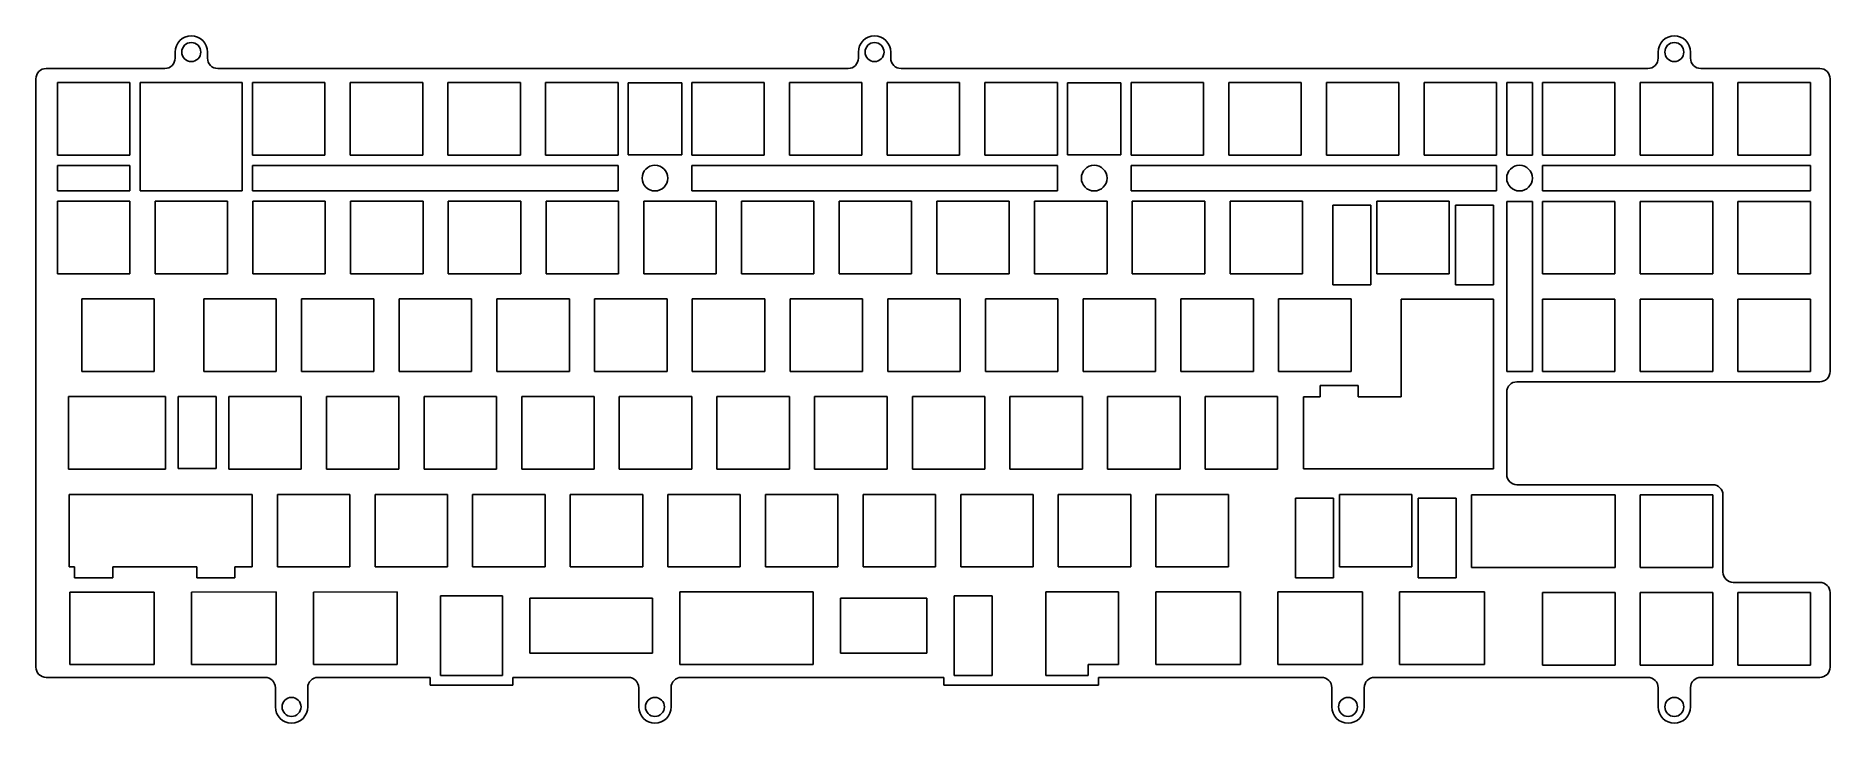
# Model space of a CAD drawing. Header units: millimetres. Extents: x 933 to 1283, y 379 to 512.
import ezdxf

# ---------------------------------------------------------------- set-up
doc = ezdxf.new("R2010")
doc.units = ezdxf.units.MM
doc.linetypes.add('Continuous2', pattern=[0])

msp = doc.modelspace()

# ---------------------------------------------------------------- linework, layer by layer
for p, q in [((960.37, 509.33), (960.37, 508.13)), ((966.67, 509.33), (966.67, 508.13)), ((1093.37, 509.33), (1093.37, 508.13)), ((1099.67, 509.33), (1099.67, 508.13)), ((1249.05, 509.33), (1249.05, 508.13)), ((1255.35, 509.33), (1255.35, 508.13)), ((933.27, 389.58), (933.27, 504.13)), ((958.37, 506.13), (935.27, 506.13)), ((937.47, 503.38), (937.47, 489.28)), ((951.57, 503.38), (937.47, 503.38)), ((951.57, 489.28), (951.57, 503.38)), ((973.44, 503.38), (953.57, 503.38)), ((953.57, 482.28), (953.57, 503.38)), ((1091.37, 506.13), (968.67, 506.13)), ((973.44, 482.28), (973.44, 503.38)), ((975.44, 503.38), (975.44, 489.28)), ((989.54, 503.38), (975.44, 503.38)), ((989.54, 489.28), (989.54, 503.38)), ((994.46, 503.38), (994.46, 489.28)), ((1008.56, 503.38), (994.46, 503.38)), ((1008.56, 489.28), (1008.56, 503.38)), ((1013.48, 503.38), (1013.48, 489.28)), ((1027.58, 503.38), (1013.48, 503.38)), ((1027.58, 489.28), (1027.58, 503.38)), ((1032.5, 503.38), (1032.5, 489.28)), ((1046.6, 503.38), (1032.5, 503.38)), ((1046.6, 489.28), (1046.6, 503.38)), ((1048.55, 489.33), (1048.55, 503.33)), ((1048.55, 503.33), (1058.99, 503.33)), ((1058.99, 489.33), (1058.99, 503.33)), ((1060.94, 503.38), (1060.94, 489.28)), ((1075.04, 503.38), (1060.94, 503.38)), ((1075.04, 489.28), (1075.04, 503.38)), ((1079.96, 503.38), (1079.96, 489.28)), ((1094.06, 503.38), (1079.96, 503.38)), ((1094.06, 489.28), (1094.06, 503.38)), ((1098.98, 503.38), (1098.98, 489.28)), ((1113.08, 503.38), (1098.98, 503.38)), ((1247.05, 506.13), (1101.67, 506.13)), ((1113.08, 489.28), (1113.08, 503.38)), ((1118, 503.38), (1118, 489.28)), ((1132.1, 503.38), (1118, 503.38)), ((1132.1, 489.28), (1132.1, 503.38)), ((1134.05, 489.33), (1134.05, 503.33)), ((1134.05, 503.33), (1144.49, 503.33)), ((1144.49, 489.33), (1144.49, 503.33)), ((1146.44, 503.38), (1146.44, 489.28)), ((1160.54, 503.38), (1146.44, 503.38)), ((1160.54, 489.28), (1160.54, 503.38)), ((1165.46, 503.38), (1165.46, 489.28)), ((1179.56, 503.38), (1165.46, 503.38)), ((1179.56, 489.28), (1179.56, 503.38)), ((1184.48, 503.38), (1184.48, 489.28)), ((1198.58, 503.38), (1184.48, 503.38)), ((1198.58, 489.28), (1198.58, 503.38)), ((1203.5, 503.38), (1203.5, 489.28)), ((1217.6, 503.38), (1203.5, 503.38)), ((1217.6, 489.28), (1217.6, 503.38)), ((1219.57, 489.28), (1219.57, 503.38)), ((1219.57, 503.38), (1224.57, 503.38)), ((1224.57, 489.28), (1224.57, 503.38)), ((1226.54, 503.37), (1226.54, 489.27)), ((1240.64, 503.37), (1226.54, 503.37)), ((1240.64, 489.27), (1240.64, 503.37)), ((1245.56, 503.38), (1245.56, 489.28)), ((1259.66, 503.38), (1245.56, 503.38)), ((1280.52, 506.13), (1257.35, 506.13)), ((1259.66, 489.28), (1259.66, 503.38)), ((1264.58, 503.37), (1264.58, 489.27)), ((1278.68, 503.37), (1264.58, 503.37)), ((1278.68, 489.27), (1278.68, 503.37)), ((1282.52, 447.13), (1282.52, 504.13)), ((937.47, 489.28), (951.57, 489.28)), ((975.44, 489.28), (989.54, 489.28)), ((994.46, 489.28), (1008.56, 489.28)), ((1013.48, 489.28), (1027.58, 489.28)), ((1032.5, 489.28), (1046.6, 489.28)), ((1048.55, 489.33), (1058.99, 489.33)), ((1060.94, 489.28), (1075.04, 489.28)), ((1079.96, 489.28), (1094.06, 489.28)), ((1098.98, 489.28), (1113.08, 489.28)), ((1118, 489.28), (1132.1, 489.28)), ((1134.05, 489.33), (1144.49, 489.33)), ((1146.44, 489.28), (1160.54, 489.28)), ((1165.46, 489.28), (1179.56, 489.28)), ((1184.48, 489.28), (1198.58, 489.28)), ((1203.5, 489.28), (1217.6, 489.28)), ((1219.57, 489.28), (1224.57, 489.28)), ((1226.54, 489.27), (1240.64, 489.27)), ((1245.56, 489.28), (1259.66, 489.28)), ((1264.58, 489.27), (1278.68, 489.27)), ((951.57, 487.27), (937.47, 487.27)), ((937.47, 482.28), (937.47, 487.27)), ((951.57, 487.27), (951.57, 482.28)), ((1046.6, 487.27), (975.44, 487.27)), ((975.44, 487.27), (975.44, 482.28)), ((1046.6, 487.27), (1046.6, 482.28)), ((1132.1, 487.27), (1060.94, 487.27)), ((1060.94, 487.27), (1060.94, 482.28)), ((1132.1, 487.27), (1132.1, 482.28)), ((1217.6, 487.27), (1146.44, 487.27)), ((1146.44, 487.27), (1146.44, 482.28)), ((1217.6, 487.27), (1217.6, 482.28)), ((1278.68, 487.27), (1226.54, 487.27)), ((1226.54, 487.27), (1226.54, 482.28)), ((1278.68, 487.27), (1278.68, 482.28)), ((937.47, 482.28), (951.57, 482.28)), ((953.57, 482.28), (973.44, 482.28)), ((975.44, 482.28), (1046.6, 482.28)), ((1060.94, 482.28), (1132.1, 482.28)), ((1146.44, 482.28), (1217.6, 482.28)), ((1226.54, 482.28), (1278.68, 482.28)), ((937.47, 480.28), (937.47, 466.18)), ((951.57, 480.28), (937.47, 480.28)), ((951.57, 466.18), (951.57, 480.28)), ((956.49, 480.28), (956.49, 466.18)), ((970.59, 480.28), (956.49, 480.28)), ((970.59, 466.18), (970.59, 480.28)), ((975.51, 480.28), (975.51, 466.18)), ((989.61, 480.28), (975.51, 480.28)), ((989.61, 466.18), (989.61, 480.28)), ((994.53, 480.28), (994.53, 466.18)), ((1008.63, 480.28), (994.53, 480.28)), ((1008.63, 466.18), (1008.63, 480.28)), ((1013.55, 480.28), (1013.55, 466.18)), ((1027.65, 480.28), (1013.55, 480.28)), ((1027.65, 466.18), (1027.65, 480.28)), ((1032.57, 480.28), (1032.57, 466.18)), ((1046.67, 480.28), (1032.57, 480.28)), ((1046.67, 466.18), (1046.67, 480.28)), ((1051.59, 480.28), (1051.59, 466.18)), ((1065.69, 480.28), (1051.59, 480.28)), ((1065.69, 466.18), (1065.69, 480.28)), ((1070.61, 480.28), (1070.61, 466.18)), ((1084.71, 480.28), (1070.61, 480.28)), ((1084.71, 466.18), (1084.71, 480.28)), ((1089.63, 480.28), (1089.63, 466.18)), ((1103.73, 480.28), (1089.63, 480.28)), ((1103.73, 466.18), (1103.73, 480.28)), ((1108.65, 480.28), (1108.65, 466.18)), ((1122.75, 480.28), (1108.65, 480.28)), ((1122.75, 466.18), (1122.75, 480.28)), ((1127.67, 480.28), (1127.67, 466.18)), ((1141.77, 480.28), (1127.67, 480.28)), ((1141.77, 466.18), (1141.77, 480.28)), ((1146.69, 480.28), (1146.69, 466.18)), ((1160.79, 480.28), (1146.69, 480.28)), ((1160.79, 466.18), (1160.79, 480.28)), ((1165.71, 480.28), (1165.71, 466.18)), ((1179.81, 480.28), (1165.71, 480.28)), ((1179.81, 466.18), (1179.81, 480.28)), ((1185.71, 464.04), (1185.71, 479.54)), ((1185.71, 479.54), (1193.11, 479.54)), ((1193.11, 479.54), (1193.11, 464.04)), ((1194.26, 480.28), (1194.26, 466.18)), ((1208.36, 480.28), (1194.26, 480.28)), ((1208.36, 466.18), (1208.36, 480.28)), ((1209.58, 464.04), (1209.58, 479.54)), ((1209.58, 479.54), (1216.98, 479.54)), ((1216.98, 479.54), (1216.98, 464.04)), ((1219.57, 480.25), (1219.57, 447.13)), ((1224.57, 480.25), (1219.57, 480.25)), ((1224.57, 480.25), (1224.57, 447.13)), ((1226.54, 480.25), (1226.54, 466.15)), ((1240.64, 480.25), (1226.54, 480.25)), ((1240.64, 466.15), (1240.64, 480.25)), ((1245.56, 480.25), (1245.56, 466.15)), ((1259.66, 480.25), (1245.56, 480.25)), ((1259.66, 466.15), (1259.66, 480.25)), ((1264.58, 480.25), (1264.58, 466.15)), ((1278.68, 480.25), (1264.58, 480.25)), ((1278.68, 466.15), (1278.68, 480.25)), ((937.47, 466.18), (951.57, 466.18)), ((956.49, 466.18), (970.59, 466.18)), ((975.51, 466.18), (989.61, 466.18)), ((994.53, 466.18), (1008.63, 466.18)), ((1013.55, 466.18), (1027.65, 466.18)), ((1032.57, 466.18), (1046.67, 466.18)), ((1051.59, 466.18), (1065.69, 466.18)), ((1070.61, 466.18), (1084.71, 466.18)), ((1089.63, 466.18), (1103.73, 466.18)), ((1108.65, 466.18), (1122.75, 466.18)), ((1127.67, 466.18), (1141.77, 466.18)), ((1146.69, 466.18), (1160.79, 466.18)), ((1165.71, 466.18), (1179.81, 466.18)), ((1194.26, 466.18), (1208.36, 466.18)), ((1226.54, 466.15), (1240.64, 466.15)), ((1245.56, 466.15), (1259.66, 466.15)), ((1264.58, 466.15), (1278.68, 466.15)), ((942.2, 461.26), (942.2, 447.16)), ((956.3, 461.26), (942.2, 461.26)), ((956.3, 447.16), (956.3, 461.26)), ((965.95, 461.26), (965.95, 447.16)), ((980.05, 461.26), (965.95, 461.26)), ((980.05, 447.16), (980.05, 461.26)), ((984.97, 461.26), (984.97, 447.16)), ((999.07, 461.26), (984.97, 461.26)), ((999.07, 447.16), (999.07, 461.26)), ((1003.99, 461.26), (1003.99, 447.16)), ((1018.09, 461.26), (1003.99, 461.26)), ((1018.09, 447.16), (1018.09, 461.26)), ((1023.01, 461.26), (1023.01, 447.16)), ((1037.11, 461.26), (1023.01, 461.26)), ((1037.11, 447.16), (1037.11, 461.26)), ((1042.03, 461.26), (1042.03, 447.16)), ((1056.13, 461.26), (1042.03, 461.26)), ((1056.13, 447.16), (1056.13, 461.26)), ((1061.05, 461.26), (1061.05, 447.16)), ((1075.15, 461.26), (1061.05, 461.26)), ((1075.15, 447.16), (1075.15, 461.26)), ((1080.07, 461.26), (1080.07, 447.16)), ((1094.17, 461.26), (1080.07, 461.26)), ((1094.17, 447.16), (1094.17, 461.26)), ((1099.09, 461.26), (1099.09, 447.16)), ((1113.19, 461.26), (1099.09, 461.26)), ((1113.19, 447.16), (1113.19, 461.26)), ((1118.11, 461.26), (1118.11, 447.16)), ((1132.21, 461.26), (1118.11, 461.26)), ((1132.21, 447.16), (1132.21, 461.26)), ((1137.13, 461.26), (1137.13, 447.16)), ((1151.23, 461.26), (1137.13, 461.26)), ((1151.23, 447.16), (1151.23, 461.26)), ((1156.15, 461.26), (1156.15, 447.16)), ((1170.25, 461.26), (1156.15, 461.26)), ((1170.25, 447.16), (1170.25, 461.26)), ((1175.17, 461.26), (1175.17, 447.16)), ((1189.27, 461.26), (1175.17, 461.26)), ((1185.71, 464.04), (1193.11, 464.04)), ((1189.27, 447.16), (1189.27, 461.26)), ((1216.98, 461.21), (1199.04, 461.21)), ((1199.04, 461.21), (1199.04, 442.19)), ((1209.58, 464.04), (1216.98, 464.04)), ((1216.98, 461.21), (1216.98, 428.19)), ((1226.54, 461.23), (1226.54, 447.13)), ((1240.64, 461.23), (1226.54, 461.23)), ((1240.64, 447.13), (1240.64, 461.23)), ((1245.56, 461.23), (1245.56, 447.13)), ((1259.66, 461.23), (1245.56, 461.23)), ((1259.66, 447.13), (1259.66, 461.23)), ((1264.58, 461.23), (1264.58, 447.13)), ((1278.68, 461.23), (1264.58, 461.23)), ((1278.68, 447.13), (1278.68, 461.23)), ((942.2, 447.16), (956.3, 447.16)), ((965.95, 447.16), (980.05, 447.16)), ((984.97, 447.16), (999.07, 447.16)), ((1003.99, 447.16), (1018.09, 447.16)), ((1023.01, 447.16), (1037.11, 447.16)), ((1042.03, 447.16), (1056.13, 447.16)), ((1061.05, 447.16), (1075.15, 447.16)), ((1080.07, 447.16), (1094.17, 447.16)), ((1099.09, 447.16), (1113.19, 447.16)), ((1118.11, 447.16), (1132.21, 447.16)), ((1137.13, 447.16), (1151.23, 447.16)), ((1156.15, 447.16), (1170.25, 447.16)), ((1175.17, 447.16), (1189.27, 447.16)), ((1224.57, 447.13), (1219.57, 447.13)), ((1226.54, 447.13), (1240.64, 447.13)), ((1245.56, 447.13), (1259.66, 447.13)), ((1264.58, 447.13), (1278.68, 447.13)), ((1183.25, 442.19), (1183.25, 444.38)), ((1183.25, 444.38), (1190.65, 444.38)), ((1190.65, 444.38), (1190.65, 442.19)), ((1221.57, 445.13), (1280.52, 445.13)), ((939.63, 442.24), (939.63, 428.14)), ((939.63, 442.24), (958.49, 442.24)), ((958.49, 428.14), (958.49, 442.24)), ((960.95, 428.24), (960.95, 442.24)), ((960.95, 442.24), (968.39, 442.24)), ((968.39, 428.24), (968.39, 442.24)), ((970.84, 442.24), (970.84, 428.14)), ((984.94, 442.24), (970.84, 442.24)), ((984.94, 428.14), (984.94, 442.24)), ((989.84, 442.24), (989.84, 428.14)), ((1003.94, 442.24), (989.84, 442.24)), ((1003.94, 428.14), (1003.94, 442.24)), ((1008.84, 442.24), (1008.84, 428.14)), ((1022.94, 442.24), (1008.84, 442.24)), ((1022.94, 428.14), (1022.94, 442.24)), ((1027.84, 442.24), (1027.84, 428.14)), ((1041.94, 442.24), (1027.84, 442.24)), ((1041.94, 428.14), (1041.94, 442.24)), ((1046.84, 442.24), (1046.84, 428.14)), ((1060.94, 442.24), (1046.84, 442.24)), ((1060.94, 428.14), (1060.94, 442.24)), ((1065.84, 442.24), (1065.84, 428.14)), ((1079.94, 442.24), (1065.84, 442.24)), ((1079.94, 428.14), (1079.94, 442.24)), ((1084.86, 442.24), (1084.86, 428.14)), ((1098.96, 442.24), (1084.86, 442.24)), ((1098.96, 428.14), (1098.96, 442.24)), ((1103.88, 442.24), (1103.88, 428.14)), ((1117.98, 442.24), (1103.88, 442.24)), ((1117.98, 428.14), (1117.98, 442.24)), ((1122.88, 442.24), (1122.88, 428.14)), ((1136.98, 442.24), (1122.88, 442.24)), ((1136.98, 428.14), (1136.98, 442.24)), ((1141.88, 442.24), (1141.88, 428.14)), ((1155.98, 442.24), (1141.88, 442.24)), ((1155.98, 428.14), (1155.98, 442.24)), ((1160.88, 442.24), (1160.88, 428.14)), ((1174.98, 442.24), (1160.88, 442.24)), ((1174.98, 428.14), (1174.98, 442.24)), ((1183.25, 442.19), (1180.02, 442.19)), ((1180.02, 442.19), (1180.02, 428.19)), ((1199.04, 442.19), (1190.65, 442.19)), ((1219.57, 443.13), (1219.57, 427.1)), ((939.63, 428.14), (958.49, 428.14)), ((960.95, 428.24), (968.39, 428.24)), ((970.84, 428.14), (984.94, 428.14)), ((989.84, 428.14), (1003.94, 428.14)), ((1008.84, 428.14), (1022.94, 428.14)), ((1027.84, 428.14), (1041.94, 428.14)), ((1046.84, 428.14), (1060.94, 428.14)), ((1065.84, 428.14), (1079.94, 428.14)), ((1084.86, 428.14), (1098.96, 428.14)), ((1103.88, 428.14), (1117.98, 428.14)), ((1122.88, 428.14), (1136.98, 428.14)), ((1141.88, 428.14), (1155.98, 428.14)), ((1160.88, 428.14), (1174.98, 428.14)), ((1180.02, 428.19), (1216.98, 428.19)), ((939.76, 423.22), (939.76, 409.12)), ((939.76, 423.22), (975.39, 423.22)), ((975.39, 409.12), (975.39, 423.22)), ((980.29, 423.22), (980.29, 409.12)), ((994.39, 423.22), (980.29, 423.22)), ((994.39, 409.12), (994.39, 423.22)), ((999.29, 423.22), (999.29, 409.12)), ((1013.39, 423.22), (999.29, 423.22)), ((1013.39, 409.12), (1013.39, 423.22)), ((1018.29, 423.22), (1018.29, 409.12)), ((1032.39, 423.22), (1018.29, 423.22)), ((1032.39, 409.12), (1032.39, 423.22)), ((1037.29, 423.22), (1037.29, 409.12)), ((1051.39, 423.22), (1037.29, 423.22)), ((1051.39, 409.12), (1051.39, 423.22)), ((1056.29, 423.22), (1056.29, 409.12)), ((1070.39, 423.22), (1056.29, 423.22)), ((1070.39, 409.12), (1070.39, 423.22)), ((1075.29, 423.22), (1075.29, 409.12)), ((1089.39, 423.22), (1075.29, 423.22)), ((1089.39, 409.12), (1089.39, 423.22)), ((1094.29, 423.22), (1094.29, 409.12)), ((1108.39, 423.22), (1094.29, 423.22)), ((1108.39, 409.12), (1108.39, 423.22)), ((1113.29, 423.22), (1113.29, 409.12)), ((1127.39, 423.22), (1113.29, 423.22)), ((1127.39, 409.12), (1127.39, 423.22)), ((1132.29, 423.22), (1132.29, 409.12)), ((1146.39, 423.22), (1132.29, 423.22)), ((1146.39, 409.12), (1146.39, 423.22)), ((1151.29, 423.22), (1151.29, 409.12)), ((1165.39, 423.22), (1151.29, 423.22)), ((1165.39, 409.12), (1165.39, 423.22)), ((1187.02, 423.22), (1187.02, 409.12)), ((1201.12, 423.22), (1187.02, 423.22)), ((1201.12, 409.12), (1201.12, 423.22)), ((1240.65, 423.1), (1212.74, 423.1)), ((1212.74, 409), (1212.74, 423.1)), ((1259.67, 425.1), (1221.57, 425.1)), ((1240.65, 409), (1240.65, 423.1)), ((1245.57, 423.1), (1245.57, 409)), ((1259.67, 423.1), (1245.57, 423.1)), ((1259.67, 409), (1259.67, 423.1)), ((1261.67, 408.08), (1261.67, 423.1)), ((1178.47, 406.98), (1178.47, 422.48)), ((1178.47, 422.48), (1185.87, 422.48)), ((1185.87, 422.48), (1185.87, 406.98)), ((1202.34, 406.98), (1202.34, 422.48)), ((1202.34, 422.48), (1209.74, 422.48)), ((1209.74, 422.48), (1209.74, 406.98)), ((939.76, 409.12), (940.82, 409.12)), ((940.82, 406.98), (940.82, 409.12)), ((948.22, 409.12), (948.22, 406.98)), ((948.22, 409.12), (964.62, 409.12)), ((964.62, 406.98), (964.62, 409.12)), ((972.02, 409.12), (972.02, 406.98)), ((972.02, 409.12), (975.39, 409.12)), ((980.29, 409.12), (994.39, 409.12)), ((999.29, 409.12), (1013.39, 409.12)), ((1018.29, 409.12), (1032.39, 409.12)), ((1037.29, 409.12), (1051.39, 409.12)), ((1056.29, 409.12), (1070.39, 409.12)), ((1075.29, 409.12), (1089.39, 409.12)), ((1094.29, 409.12), (1108.39, 409.12)), ((1113.29, 409.12), (1127.39, 409.12)), ((1132.29, 409.12), (1146.39, 409.12)), ((1151.29, 409.12), (1165.39, 409.12)), ((1187.02, 409.12), (1201.12, 409.12)), ((1240.65, 409), (1212.74, 409)), ((1245.57, 409), (1259.67, 409)), ((940.82, 406.98), (948.22, 406.98)), ((964.62, 406.98), (972.02, 406.98)), ((1178.47, 406.98), (1185.87, 406.98)), ((1202.34, 406.98), (1209.74, 406.98)), ((1280.52, 406.08), (1263.67, 406.08)), ((939.85, 404.2), (939.85, 390.1)), ((939.85, 404.2), (956.28, 404.2)), ((956.28, 390.1), (956.28, 404.2)), ((963.59, 404.2), (980.03, 404.22)), ((963.59, 404.2), (963.59, 390.1)), ((980.03, 390.12), (980.03, 404.22)), ((987.34, 404.2), (1003.61, 404.22)), ((987.34, 404.2), (987.34, 390.1)), ((1003.61, 390.12), (1003.61, 404.22)), ((1012, 387.98), (1012, 403.48)), ((1012, 403.48), (1024.11, 403.48)), ((1024.11, 403.48), (1024.11, 387.98)), ((1029.4, 402.98), (1053.32, 402.98)), ((1029.4, 392.33), (1029.4, 402.98)), ((1053.32, 392.33), (1053.32, 402.98)), ((1058.61, 404.21), (1084.57, 404.22)), ((1058.61, 404.21), (1058.61, 390.11)), ((1084.57, 390.12), (1084.57, 404.22)), ((1089.86, 402.98), (1106.71, 402.98)), ((1089.86, 392.33), (1089.86, 402.98)), ((1106.71, 392.33), (1106.71, 402.98)), ((1112, 387.98), (1112, 403.48)), ((1112, 403.48), (1119.4, 403.48)), ((1119.4, 403.48), (1119.4, 387.98)), ((1129.89, 404.21), (1129.89, 387.98)), ((1143.99, 404.21), (1129.89, 404.21)), ((1143.99, 390.11), (1143.99, 404.21)), ((1151.28, 404.22), (1151.28, 390.12)), ((1151.28, 404.22), (1167.74, 404.22)), ((1167.74, 390.11), (1167.74, 404.21)), ((1175.02, 404.22), (1175.02, 390.12)), ((1175.02, 404.22), (1191.48, 404.22)), ((1191.48, 390.11), (1191.48, 404.21)), ((1198.71, 404.21), (1198.71, 390.11)), ((1198.71, 404.21), (1215.23, 404.21)), ((1215.23, 390.11), (1215.23, 404.21)), ((1226.55, 404.08), (1226.55, 389.98)), ((1240.65, 404.08), (1226.55, 404.08)), ((1240.65, 389.98), (1240.65, 404.08)), ((1245.57, 404.08), (1245.57, 389.98)), ((1259.67, 404.08), (1245.57, 404.08)), ((1259.67, 389.98), (1259.67, 404.08)), ((1264.59, 404.08), (1264.59, 389.98)), ((1278.69, 404.08), (1264.59, 404.08)), ((1278.69, 389.98), (1278.69, 404.08)), ((1282.52, 389.58), (1282.52, 404.08)), ((1029.4, 392.33), (1053.32, 392.33)), ((1089.86, 392.33), (1106.71, 392.33)), ((939.85, 390.1), (956.28, 390.1)), ((963.59, 390.1), (980.03, 390.1)), ((987.34, 390.1), (1003.61, 390.1)), ((1012, 387.98), (1024.11, 387.98)), ((1058.61, 390.11), (1084.57, 390.12)), ((1112, 387.98), (1119.4, 387.98)), ((1129.89, 387.98), (1138.11, 387.98)), ((1138.11, 390.11), (1138.11, 387.98)), ((1138.11, 390.11), (1143.99, 390.11)), ((1151.28, 390.12), (1167.74, 390.12)), ((1175.02, 390.12), (1191.48, 390.11)), ((1198.71, 390.11), (1215.23, 390.11)), ((1226.55, 389.98), (1240.65, 389.98)), ((1245.57, 389.98), (1259.67, 389.98)), ((1264.59, 389.98), (1278.69, 389.98)), ((977.89, 387.58), (935.27, 387.58)), ((979.89, 381.83), (979.89, 385.58)), ((986.19, 381.83), (986.19, 385.58)), ((1010, 387.58), (988.19, 387.58)), ((1010, 387.58), (1010, 386.08)), ((1026.11, 386.08), (1010, 386.08)), ((1026.11, 387.58), (1026.11, 386.08)), ((1026.11, 387.58), (1048.62, 387.58)), ((1050.62, 381.83), (1050.62, 385.58)), ((1056.92, 381.83), (1056.92, 385.58)), ((1058.92, 387.58), (1110, 387.58)), ((1110, 387.58), (1110, 386.08)), ((1140.11, 386.08), (1110, 386.08)), ((1140.11, 387.58), (1183.53, 387.58)), ((1140.11, 387.58), (1140.11, 386.08)), ((1185.53, 381.83), (1185.53, 385.58)), ((1191.83, 381.83), (1191.83, 385.58)), ((1193.83, 387.58), (1247.05, 387.58)), ((1249.05, 381.83), (1249.05, 385.58)), ((1255.35, 381.83), (1255.35, 385.58)), ((1257.35, 387.58), (1280.52, 387.58))]:
    msp.add_line(p, q)
at = {"color": 0, "linetype": 'Continuous2'}
for centre in [(963.52, 509.33), (1096.52, 509.33), (1252.2, 509.33), (983.04, 381.83), (1053.77, 381.83), (1188.68, 381.83), (1252.2, 381.83)]:
    msp.add_circle(centre, 1.85, dxfattribs=at)
for centre in [(1053.77, 484.78), (1139.27, 484.78), (1222.07, 484.78)]:
    msp.add_circle(centre, 2.5)
for centre, radius, start, end in [((963.52, 509.33), 3.15, 0, 180), ((1096.52, 509.33), 3.15, 0, 180), ((1252.2, 509.33), 3.15, 0, 180), ((958.37, 508.13), 2, 270, 0), ((968.67, 508.13), 2, 180, 270), ((1091.37, 508.13), 2, 270, 0), ((1101.67, 508.13), 2, 180, 270), ((1247.05, 508.13), 2, 270, 0), ((1257.35, 508.13), 2, 180, 270), ((935.27, 504.13), 2, 90, 180), ((1280.52, 504.13), 2, 0, 90), ((1280.52, 447.13), 2, 270, 0), ((1221.57, 443.13), 2, 90, 180), ((1221.57, 427.1), 2, 180, 270), ((1259.67, 423.1), 2, 0, 90), ((1263.67, 408.08), 2, 180, 270), ((1280.52, 404.08), 2, 0, 90), ((935.27, 389.58), 2, 180, 270), ((1280.52, 389.58), 2, 270, 0), ((977.89, 385.58), 2, 0, 90), ((988.19, 385.58), 2, 90, 180), ((1048.62, 385.58), 2, 0, 90), ((1058.92, 385.58), 2, 90, 180), ((1183.53, 385.58), 2, 0, 90), ((1193.83, 385.58), 2, 90, 180), ((1247.05, 385.58), 2, 0, 90), ((1257.35, 385.58), 2, 90, 180), ((983.04, 381.83), 3.15, 180, 360), ((1053.77, 381.83), 3.15, 180, 360), ((1188.68, 381.83), 3.15, 180, 360), ((1252.2, 381.83), 3.15, 180, 360)]:
    msp.add_arc(centre, radius, start, end)

doc.saveas('drawing.dxf')
